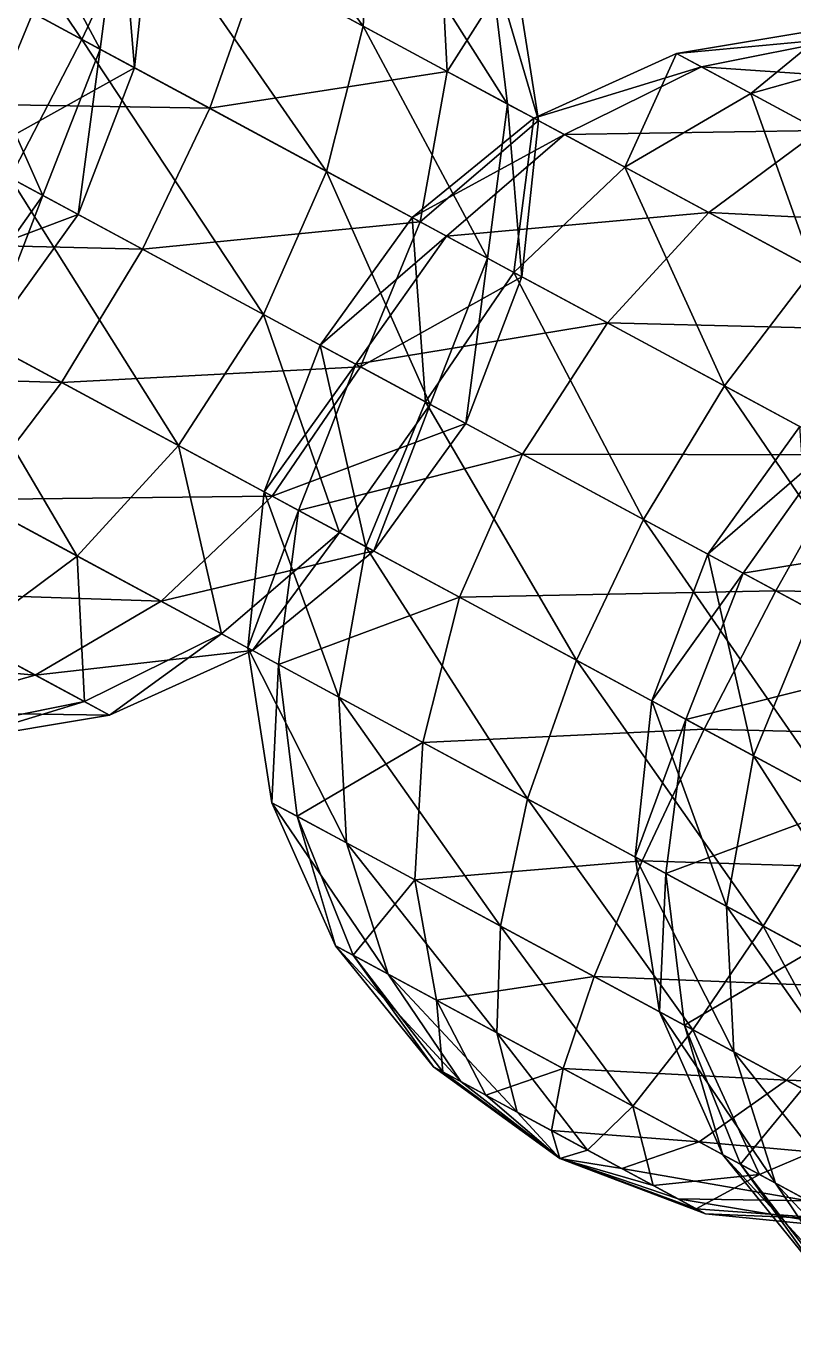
# Model space of a CAD drawing. Header units: metres. Extents: x -386 to 289, y -317 to 299.
# Drawn here: x -153.9 to -115.6, y 59.7 to 124.2 of the extents above; entities that cross this region are included whole.
import ezdxf

# ---------------------------------------------------------------- set-up
doc = ezdxf.new("R2010")
doc.units = ezdxf.units.M

msp = doc.modelspace()

# ---------------------------------------------------------------- linework, layer by layer
for points in [[(-159.71602, 136.42493, -544.3248), (-164.15796, 130.60019, -541.5545), (-151.06772, 123.53706, -539.616), (-151.06761, 123.53716, -539.6159)], [(-159.71602, 136.42493, -544.3248), (-151.06772, 123.53706, -539.616), (-147.97961, 130.09232, -542.5869), (-147.9795, 130.09242, -542.5868)], [(-145.58234, 135.85875, -547.31287), (-147.97961, 130.09232, -542.5869), (-137.05084, 124.19546, -547.74976), (-137.05074, 124.19556, -547.74963)], [(-145.58234, 135.85875, -547.31287), (-137.05084, 124.19546, -547.74976), (-136.65903, 131.04399, -551.5283), (-136.65892, 131.0441, -551.5282)], [(-156.35129, 134.60944, -379.4671), (-158.1787, 127.373955, -377.0918), (-150.15619, 123.04524, -389.00403), (-150.15608, 123.04534, -389.00394)], [(-156.35129, 134.60944, -379.4671), (-150.15619, 123.04524, -389.00403), (-149.1585, 130.72841, -390.1473), (-149.15839, 130.72852, -390.14722)], [(-136.65903, 131.04399, -551.5283), (-137.05084, 124.19546, -547.74976), (-129.85805, 120.31444, -558.42993), (-129.85794, 120.31454, -558.4298)], [(-136.65903, 131.04399, -551.5283), (-129.85805, 120.31444, -558.42993), (-130.78615, 127.87516, -560.24866), (-130.78604, 127.87526, -560.24854)], [(-153.51799, 124.85918, -417.7289), (-167.34538, 123.4973, -427.78967), (-164.00151, 130.51578, -426.84476), (-164.0014, 130.51588, -426.84467)], [(-164.15796, 130.60019, -541.5545), (-154.63617, 116.63976, -538.6027), (-151.06772, 123.53706, -539.616), (-151.06761, 123.53716, -539.6159)], [(-149.1585, 130.72841, -390.1473), (-150.15619, 123.04524, -389.00403), (-148.45024, 122.12477, -403.87827), (-148.45013, 122.12487, -403.87817)], [(-149.1585, 130.72841, -390.1473), (-148.45024, 122.12477, -403.87827), (-147.629, 129.90314, -403.4832), (-147.62889, 129.90324, -403.4831)], [(-147.629, 129.90314, -403.4832), (-148.45024, 122.12477, -403.87827), (-153.51799, 124.85918, -417.7289), (-153.51788, 124.859276, -417.72882)], [(-147.97961, 130.09232, -542.5869), (-151.06772, 123.53706, -539.616), (-138.87825, 116.959984, -545.37445), (-138.87814, 116.96008, -545.3743)], [(-147.97961, 130.09232, -542.5869), (-138.87825, 116.959984, -545.37445), (-137.05084, 124.19546, -547.74976), (-137.05074, 124.19556, -547.74963)], [(-133.24716, 129.20305, -581.27673), (-132.87216, 121.940765, -584.184), (-142.27144, 127.012344, -592.35706), (-142.27133, 127.01244, -592.35693)], [(-129.53731, 127.201324, -571.1373), (-132.87216, 121.940765, -584.184), (-133.24716, 129.20305, -581.27673), (-133.24706, 129.20316, -581.2766)], [(-130.78615, 127.87516, -560.24866), (-129.85805, 120.31444, -558.42993), (-128.32855, 119.48917, -571.7658), (-128.32845, 119.489265, -571.7657)], [(-130.78615, 127.87516, -560.24866), (-128.32855, 119.48917, -571.7658), (-129.53731, 127.201324, -571.1373), (-129.5372, 127.20142, -571.1372)], [(-144.70107, 120.10181, -595.1274), (-161.59697, 120.39561, -598.07916), (-157.79132, 127.16493, -597.06586), (-157.79121, 127.16503, -597.06573)], [(-158.1787, 127.373955, -377.0918), (-161.31715, 120.24464, -376.28162), (-153.01164, 115.76323, -388.61407), (-153.01154, 115.76333, -388.61398)], [(-158.1787, 127.373955, -377.0918), (-153.01164, 115.76323, -388.61407), (-150.15619, 123.04524, -389.00403), (-150.15608, 123.04534, -389.00394)], [(-142.27144, 127.012344, -592.35706), (-144.70107, 120.10181, -595.1274), (-157.79132, 127.16493, -597.06586), (-157.79121, 127.16503, -597.06573)], [(-129.53731, 127.201324, -571.1373), (-128.32855, 119.48917, -571.7658), (-132.87216, 121.940765, -584.184), (-132.87206, 121.940865, -584.1839)], [(-132.87216, 121.940765, -584.184), (-144.70107, 120.10181, -595.1274), (-142.27144, 127.012344, -592.35706), (-142.27133, 127.01244, -592.35693)], [(-153.51799, 124.85918, -417.7289), (-156.49205, 117.64115, -418.35226), (-167.34538, 123.4973, -427.78967), (-167.34528, 123.4974, -427.78958)], [(-148.45024, 122.12477, -403.87827), (-156.49205, 117.64115, -418.35226), (-153.51799, 124.85918, -417.7289), (-153.51788, 124.859276, -417.72882)], [(-137.05084, 124.19546, -547.74976), (-138.87825, 116.959984, -545.37445), (-130.85574, 112.63127, -557.2867), (-130.85564, 112.63137, -557.28656)], [(-137.05084, 124.19546, -547.74976), (-130.85574, 112.63127, -557.2867), (-129.85805, 120.31444, -558.42993), (-129.85794, 120.31454, -558.4298)], [(-112.88314, 123.63252, -310.6737), (-121.45039, 122.837875, -302.15518), (-113.7662, 124.10899, -302.97424), (-113.7661, 124.10909, -302.97415)], [(-113.7662, 124.10899, -302.97424), (-121.45039, 122.837875, -302.15518), (-117.74055, 120.83615, -292.0158), (-117.74045, 120.83625, -292.01572)], [(-113.7662, 124.10899, -302.97424), (-117.74055, 120.83615, -292.0158), (-111.142944, 122.69356, -295.8046), (-111.142845, 122.69366, -295.8045)], [(-151.06772, 123.53706, -539.616), (-154.63617, 116.63976, -538.6027), (-142.01671, 109.830666, -544.5643), (-142.0166, 109.830765, -544.56415)], [(-151.06772, 123.53706, -539.616), (-142.01671, 109.830666, -544.5643), (-138.87825, 116.959984, -545.37445), (-138.87814, 116.96008, -545.3743)], [(-112.88314, 123.63252, -310.6737), (-120.20157, 122.16404, -313.04388), (-121.45039, 122.837875, -302.15518), (-121.450294, 122.837975, -302.1551)], [(-108.730385, 121.391815, -316.83994), (-120.20157, 122.16404, -313.04388), (-112.88314, 123.63252, -310.6737), (-112.88304, 123.63262, -310.6736)], [(-150.15619, 123.04524, -389.00403), (-153.01164, 115.76323, -388.61407), (-151.24553, 114.81028, -404.013), (-151.24542, 114.81038, -404.0129)], [(-150.15619, 123.04524, -389.00403), (-151.24553, 114.81028, -404.013), (-148.45024, 122.12477, -403.87827), (-148.45013, 122.12487, -403.87817)], [(-120.20157, 122.16404, -313.04388), (-128.5599, 119.61401, -301.5267), (-121.45039, 122.837875, -302.15518), (-121.450294, 122.837975, -302.1551)], [(-121.45039, 122.837875, -302.15518), (-128.5599, 119.61401, -301.5267), (-124.0163, 117.162415, -289.10855), (-124.0162, 117.16251, -289.10846)], [(-121.45039, 122.837875, -302.15518), (-124.0163, 117.162415, -289.10855), (-117.74055, 120.83615, -292.0158), (-117.74045, 120.83625, -292.01572)], [(-111.142944, 122.69356, -295.8046), (-117.74055, 120.83615, -292.0158), (-110.06608, 116.69522, -285.34253), (-110.06598, 116.69532, -285.34244)], [(-148.45024, 122.12477, -403.87827), (-151.24553, 114.81028, -404.013), (-156.49205, 117.64115, -418.35226), (-156.49194, 117.64125, -418.35217)], [(-120.20157, 122.16404, -313.04388), (-127.03041, 118.78874, -314.86258), (-128.5599, 119.61401, -301.5267), (-128.5598, 119.61411, -301.5266)], [(-114.32868, 118.9952, -321.76425), (-127.03041, 118.78874, -314.86258), (-120.20157, 122.16404, -313.04388), (-120.20147, 122.16414, -313.0438)], [(-108.730385, 121.391815, -316.83994), (-114.32868, 118.9952, -321.76425), (-120.20157, 122.16404, -313.04388), (-120.20147, 122.16414, -313.0438)], [(-132.87216, 121.940765, -584.184), (-134.21754, 114.445206, -586.0116), (-144.70107, 120.10181, -595.1274), (-144.70096, 120.101906, -595.12726)], [(-128.32855, 119.48917, -571.7658), (-134.21754, 114.445206, -586.0116), (-132.87216, 121.940765, -584.184), (-132.87206, 121.940865, -584.1839)], [(-117.74055, 120.83615, -292.0158), (-124.0163, 117.162415, -289.10855), (-114.61703, 112.090836, -280.93552), (-114.61693, 112.090935, -280.93542)], [(-117.74055, 120.83615, -292.0158), (-114.61703, 112.090836, -280.93552), (-110.06608, 116.69522, -285.34253), (-110.06598, 116.69532, -285.34244)], [(-148.04494, 113.08333, -596.0723), (-165.16544, 113.4983, -597.06586), (-161.59697, 120.39561, -598.07916), (-161.59686, 120.395706, -598.07904)], [(-144.70107, 120.10181, -595.1274), (-148.04494, 113.08333, -596.0723), (-161.59697, 120.39561, -598.07916), (-161.59686, 120.395706, -598.07904)], [(-161.31715, 120.24464, -376.28162), (-157.5303, 109.37862, -389.00403), (-153.01164, 115.76323, -388.61407), (-153.01154, 115.76333, -388.61398)], [(-134.21754, 114.445206, -586.0116), (-148.04494, 113.08333, -596.0723), (-144.70107, 120.10181, -595.1274), (-144.70096, 120.101906, -595.12726)], [(-129.85805, 120.31444, -558.42993), (-130.85574, 112.63127, -557.2867), (-129.1498, 111.7108, -572.1609), (-129.14969, 111.7109, -572.16077)], [(-129.85805, 120.31444, -558.42993), (-129.1498, 111.7108, -572.1609), (-128.32855, 119.48917, -571.7658), (-128.32845, 119.489265, -571.7657)], [(-127.03041, 118.78874, -314.86258), (-134.61024, 114.657104, -301.13162), (-128.5599, 119.61401, -301.5267), (-128.5598, 119.61411, -301.5266)], [(-128.5599, 119.61401, -301.5267), (-134.61024, 114.657104, -301.13162), (-129.54251, 111.9227, -287.28098), (-129.5424, 111.9228, -287.28088)], [(-128.32855, 119.48917, -571.7658), (-129.1498, 111.7108, -572.1609), (-134.21754, 114.445206, -586.0116), (-134.21744, 114.445305, -586.0115)], [(-128.5599, 119.61401, -301.5267), (-129.54251, 111.9227, -287.28098), (-124.0163, 117.162415, -289.10855), (-124.0162, 117.16251, -289.10846)], [(-127.03041, 118.78874, -314.86258), (-132.90431, 113.73663, -316.00586), (-134.61024, 114.657104, -301.13162), (-134.61014, 114.6572, -301.13153)], [(-119.83762, 114.90772, -325.54282), (-132.90431, 113.73663, -316.00586), (-127.03041, 118.78874, -314.86258), (-127.03031, 118.78884, -314.8625)], [(-114.32868, 118.9952, -321.76425), (-119.83762, 114.90772, -325.54282), (-127.03041, 118.78874, -314.86258), (-127.03031, 118.78884, -314.8625)], [(-105.40537, 114.18044, -325.97968), (-119.83762, 114.90772, -325.54282), (-114.32868, 118.9952, -321.76425), (-114.32858, 118.9953, -321.76416)], [(-151.24553, 114.81028, -404.013), (-160.8921, 111.19255, -417.7289), (-156.49205, 117.64115, -418.35226), (-156.49194, 117.64125, -418.35217)], [(-138.87825, 116.959984, -545.37445), (-142.01671, 109.830666, -544.5643), (-133.7112, 105.34926, -556.8967), (-133.71109, 105.34936, -556.8966)], [(-138.87825, 116.959984, -545.37445), (-133.7112, 105.34926, -556.8967), (-130.85574, 112.63127, -557.2867), (-130.85564, 112.63137, -557.28656)], [(-124.0163, 117.162415, -289.10855), (-129.54251, 111.9227, -287.28098), (-119.058975, 106.2661, -278.16513), (-119.058876, 106.2662, -278.16504)], [(-124.0163, 117.162415, -289.10855), (-119.058975, 106.2661, -278.16513), (-114.61703, 112.090836, -280.93552), (-114.61693, 112.090935, -280.93542)], [(-154.63617, 116.63976, -538.6027), (-158.44183, 109.87044, -539.616), (-146.25237, 103.29336, -545.37445), (-146.25226, 103.29346, -545.3743)], [(-154.63617, 116.63976, -538.6027), (-146.25237, 103.29336, -545.37445), (-142.01671, 109.830666, -544.5643), (-142.0166, 109.830765, -544.56415)], [(-153.01164, 115.76323, -388.61407), (-157.5303, 109.37862, -389.00403), (-155.82436, 108.458145, -403.87827), (-155.82425, 108.458244, -403.87817)], [(-153.01164, 115.76323, -388.61407), (-155.82436, 108.458145, -403.87827), (-151.24553, 114.81028, -404.013), (-151.24542, 114.81038, -404.0129)], [(-119.83762, 114.90772, -325.54282), (-124.8818, 109.40792, -327.9181), (-132.90431, 113.73663, -316.00586), (-132.9042, 113.73673, -316.00577)], [(-108.90885, 109.01087, -330.70563), (-124.8818, 109.40792, -327.9181), (-119.83762, 114.90772, -325.54282), (-119.837524, 114.90782, -325.54272)], [(-105.40537, 114.18044, -325.97968), (-108.90885, 109.01087, -330.70563), (-119.83762, 114.90772, -325.54282), (-119.837524, 114.90782, -325.54272)], [(-119.83762, 114.90772, -325.54282), (-119.83762, 114.90772, -325.54282), (-108.90885, 109.01087, -330.70563), (-108.90875, 109.01097, -330.70554)], [(-151.24553, 114.81028, -404.013), (-155.82436, 108.458145, -403.87827), (-160.8921, 111.19255, -417.7289), (-160.892, 111.19265, -417.72882)], [(-134.21754, 114.445206, -586.0116), (-137.1916, 107.22718, -586.63495), (-148.04494, 113.08333, -596.0723), (-148.04483, 113.08343, -596.0722)], [(-132.90431, 113.73663, -316.00586), (-139.18907, 108.30497, -300.9969), (-134.61024, 114.657104, -301.13162), (-134.61014, 114.6572, -301.13153)], [(-134.61024, 114.657104, -301.13162), (-139.18907, 108.30497, -300.9969), (-133.94257, 105.474106, -286.65762), (-133.94246, 105.474205, -286.65753)], [(-129.1498, 111.7108, -572.1609), (-137.1916, 107.22718, -586.63495), (-134.21754, 114.445206, -586.0116), (-134.21744, 114.445305, -586.0115)], [(-134.61024, 114.657104, -301.13162), (-133.94257, 105.474106, -286.65762), (-129.54251, 111.9227, -287.28098), (-129.5424, 111.9228, -287.28088)], [(-132.90431, 113.73663, -316.00586), (-137.42296, 107.35203, -316.3958), (-139.18907, 108.30497, -300.9969), (-139.18896, 108.30507, -300.9968)], [(-124.8818, 109.40792, -327.9181), (-137.42296, 107.35203, -316.3958), (-132.90431, 113.73663, -316.00586), (-132.9042, 113.73673, -316.00577)], [(-152.07518, 106.43518, -595.1274), (-168.25354, 106.94306, -594.095), (-165.16544, 113.4983, -597.06586), (-165.16533, 113.4984, -597.06573)], [(-148.04494, 113.08333, -596.0723), (-152.07518, 106.43518, -595.1274), (-165.16544, 113.4983, -597.06586), (-165.16533, 113.4984, -597.06573)], [(-137.1916, 107.22718, -586.63495), (-152.07518, 106.43518, -595.1274), (-148.04494, 113.08333, -596.0723), (-148.04483, 113.08343, -596.0722)], [(-130.85574, 112.63127, -557.2867), (-133.7112, 105.34926, -556.8967), (-131.94508, 104.39631, -572.29565), (-131.94498, 104.39641, -572.29553)], [(-130.85574, 112.63127, -557.2867), (-131.94508, 104.39631, -572.29565), (-129.1498, 111.7108, -572.1609), (-129.14969, 111.7109, -572.16077)], [(-129.1498, 111.7108, -572.1609), (-131.94508, 104.39631, -572.29565), (-137.1916, 107.22718, -586.63495), (-137.1915, 107.22728, -586.6348)], [(-129.54251, 111.9227, -287.28098), (-133.94257, 105.474106, -286.65762), (-123.08922, 99.61795, -277.2202), (-123.08912, 99.61805, -277.22012)], [(-129.54251, 111.9227, -287.28098), (-123.08922, 99.61795, -277.2202), (-119.058975, 106.2661, -278.16513), (-119.058876, 106.2662, -278.16504)], [(-114.61703, 112.090836, -280.93552), (-119.058975, 106.2661, -278.16513), (-105.96872, 99.20297, -276.2267), (-105.96862, 99.20307, -276.22662)], [(-158.44183, 109.87044, -539.616), (-162.22531, 103.690414, -542.5869), (-151.29654, 97.793564, -547.74976), (-151.29643, 97.79366, -547.74963)], [(-158.44183, 109.87044, -539.616), (-151.29654, 97.793564, -547.74976), (-146.25237, 103.29336, -545.37445), (-146.25226, 103.29346, -545.3743)], [(-142.01671, 109.830666, -544.5643), (-146.25237, 103.29336, -545.37445), (-138.22986, 98.964645, -557.2867), (-138.22975, 98.964745, -557.28656)], [(-142.01671, 109.830666, -544.5643), (-138.22986, 98.964645, -557.2867), (-133.7112, 105.34926, -556.8967), (-133.71109, 105.34936, -556.8966)], [(-124.8818, 109.40792, -327.9181), (-129.11745, 102.87061, -328.72827), (-137.42296, 107.35203, -316.3958), (-137.42285, 107.35213, -316.39572)], [(-112.69233, 102.83084, -333.67648), (-129.11745, 102.87061, -328.72827), (-124.8818, 109.40792, -327.9181), (-124.8817, 109.40802, -327.918)], [(-108.90885, 109.01087, -330.70563), (-112.69233, 102.83084, -333.67648), (-124.8818, 109.40792, -327.9181), (-124.8817, 109.40802, -327.918)], [(-124.8818, 109.40792, -327.9181), (-124.8818, 109.40792, -327.9181), (-112.69233, 102.83084, -333.67648), (-112.69223, 102.83094, -333.6764)], [(-137.42296, 107.35203, -316.3958), (-141.98436, 100.99048, -301.13162), (-139.18907, 108.30497, -300.9969), (-139.18896, 108.30507, -300.9968)], [(-139.18907, 108.30497, -300.9969), (-141.98436, 100.99048, -301.13162), (-136.91663, 98.25607, -287.28098), (-136.91652, 98.25617, -287.28088)], [(-139.18907, 108.30497, -300.9969), (-136.91663, 98.25607, -287.28098), (-133.94257, 105.474106, -286.65762), (-133.94246, 105.474205, -286.65753)], [(-137.1916, 107.22718, -586.63495), (-141.59166, 100.77858, -586.0116), (-152.07518, 106.43518, -595.1274), (-152.07507, 106.43528, -595.12726)], [(-137.42296, 107.35203, -316.3958), (-140.27843, 100.07001, -316.00586), (-141.98436, 100.99048, -301.13162), (-141.98425, 100.99058, -301.13153)], [(-131.94508, 104.39631, -572.29565), (-141.59166, 100.77858, -586.0116), (-137.1916, 107.22718, -586.63495), (-137.1915, 107.22728, -586.6348)], [(-129.11745, 102.87061, -328.72827), (-140.27843, 100.07001, -316.00586), (-137.42296, 107.35203, -316.3958), (-137.42285, 107.35213, -316.39572)], [(-152.07518, 106.43518, -595.1274), (-156.51714, 100.61044, -592.35706), (-168.25354, 106.94306, -594.095), (-168.25343, 106.94316, -594.09485)], [(-141.59166, 100.77858, -586.0116), (-156.51714, 100.61044, -592.35706), (-152.07518, 106.43518, -595.1274), (-152.07507, 106.43528, -595.12726)], [(-119.058975, 106.2661, -278.16513), (-123.08922, 99.61795, -277.2202), (-109.537186, 92.30567, -275.2134), (-109.53709, 92.30577, -275.21332)], [(-119.058975, 106.2661, -278.16513), (-109.537186, 92.30567, -275.2134), (-105.96872, 99.20297, -276.2267), (-105.96862, 99.20307, -276.22662)], [(-133.7112, 105.34926, -556.8967), (-138.22986, 98.964645, -557.2867), (-136.52391, 98.044174, -572.1609), (-136.5238, 98.04427, -572.16077)], [(-133.94257, 105.474106, -286.65762), (-136.91663, 98.25607, -287.28098), (-126.43309, 92.599464, -278.16513), (-126.43299, 92.59956, -278.16504)], [(-133.7112, 105.34926, -556.8967), (-136.52391, 98.044174, -572.1609), (-131.94508, 104.39631, -572.29565), (-131.94498, 104.39641, -572.29553)], [(-133.94257, 105.474106, -286.65762), (-126.43309, 92.599464, -278.16513), (-123.08922, 99.61795, -277.2202), (-123.08912, 99.61805, -277.22012)], [(-131.94508, 104.39631, -572.29565), (-136.52391, 98.044174, -572.1609), (-141.59166, 100.77858, -586.0116), (-141.59155, 100.77868, -586.0115)], [(-113.60385, 103.32266, -484.28848), (-119.88861, 97.891, -469.2795), (-115.309784, 104.24313, -469.41425), (-115.309685, 104.24323, -469.41415)], [(-115.309784, 104.24313, -469.41425), (-119.88861, 97.891, -469.2795), (-114.6421, 95.060135, -454.94025), (-114.642, 95.060234, -454.94016)], [(-162.22531, 103.690414, -542.5869), (-156.80548, 93.70608, -551.5283), (-151.29654, 97.793564, -547.74976), (-151.29643, 97.79366, -547.74963)], [(-146.25237, 103.29336, -545.37445), (-151.29654, 97.793564, -547.74976), (-144.10374, 93.912544, -558.42993), (-144.10364, 93.91264, -558.4298)], [(-146.25237, 103.29336, -545.37445), (-144.10374, 93.912544, -558.42993), (-138.22986, 98.964645, -557.2867), (-138.22975, 98.964745, -557.28656)], [(-113.60385, 103.32266, -484.28848), (-118.1225, 96.93806, -484.67844), (-119.88861, 97.891, -469.2795), (-119.88851, 97.8911, -469.27942)], [(-105.58134, 98.99395, -496.2007), (-118.1225, 96.93806, -484.67844), (-113.60385, 103.32266, -484.28848), (-113.60375, 103.32276, -484.2884)], [(-129.11745, 102.87061, -328.72827), (-132.25592, 95.741295, -327.9181), (-140.27843, 100.07001, -316.00586), (-140.27832, 100.07011, -316.00577)], [(-116.49798, 96.061516, -334.6898), (-132.25592, 95.741295, -327.9181), (-129.11745, 102.87061, -328.72827), (-129.11734, 102.87071, -328.72818)], [(-112.69233, 102.83084, -333.67648), (-116.49798, 96.061516, -334.6898), (-129.11745, 102.87061, -328.72827), (-129.11734, 102.87071, -328.72818)], [(-129.11745, 102.87061, -328.72827), (-129.11745, 102.87061, -328.72827), (-116.49798, 96.061516, -334.6898), (-116.49788, 96.061615, -334.6897)], [(-99.60208, 95.767715, -331.73807), (-116.49798, 96.061516, -334.6898), (-112.69233, 102.83084, -333.67648), (-112.69223, 102.83094, -333.6764)], [(-141.59166, 100.77858, -586.0116), (-147.11786, 95.53887, -584.184), (-156.51714, 100.61044, -592.35706), (-156.51703, 100.61054, -592.35693)], [(-136.52391, 98.044174, -572.1609), (-147.11786, 95.53887, -584.184), (-141.59166, 100.77858, -586.0116), (-141.59155, 100.77868, -586.0115)], [(-140.27843, 100.07001, -316.00586), (-142.8056, 93.21211, -301.5267), (-141.98436, 100.99048, -301.13162), (-141.98425, 100.99058, -301.13153)], [(-141.98436, 100.99048, -301.13162), (-142.8056, 93.21211, -301.5267), (-138.262, 90.76051, -289.10855), (-138.26189, 90.76061, -289.10846)], [(-141.98436, 100.99048, -301.13162), (-138.262, 90.76051, -289.10855), (-136.91663, 98.25607, -287.28098), (-136.91652, 98.25617, -287.28088)], [(-147.11786, 95.53887, -584.184), (-161.06808, 96.00605, -587.95), (-156.51714, 100.61044, -592.35706), (-156.51703, 100.61054, -592.35693)], [(-140.27843, 100.07001, -316.00586), (-141.27611, 92.38684, -314.86258), (-142.8056, 93.21211, -301.5267), (-142.8055, 93.21221, -301.5266)], [(-132.25592, 95.741295, -327.9181), (-141.27611, 92.38684, -314.86258), (-140.27843, 100.07001, -316.00586), (-140.27832, 100.07011, -316.00577)], [(-123.08922, 99.61795, -277.2202), (-126.43309, 92.599464, -278.16513), (-113.342834, 85.53635, -276.2267), (-113.342735, 85.536446, -276.22662)], [(-123.08922, 99.61795, -277.2202), (-113.342834, 85.53635, -276.2267), (-109.537186, 92.30567, -275.2134), (-109.53709, 92.30577, -275.21332)], [(-138.22986, 98.964645, -557.2867), (-144.10374, 93.912544, -558.42993), (-142.57425, 93.087265, -571.7658), (-142.57414, 93.087364, -571.7657)], [(-138.22986, 98.964645, -557.2867), (-142.57425, 93.087265, -571.7658), (-136.52391, 98.044174, -572.1609), (-136.5238, 98.04427, -572.16077)], [(-105.58134, 98.99395, -496.2007), (-109.816986, 92.45664, -497.0109), (-118.1225, 96.93806, -484.67844), (-118.1224, 96.938156, -484.67834)], [(-136.91663, 98.25607, -287.28098), (-138.262, 90.76051, -289.10855), (-128.86272, 85.68894, -280.93552), (-128.86261, 85.68904, -280.93542)], [(-136.91663, 98.25607, -287.28098), (-128.86272, 85.68894, -280.93552), (-126.43309, 92.599464, -278.16513), (-126.43299, 92.59956, -278.16504)], [(-151.29654, 97.793564, -547.74976), (-156.80548, 93.70608, -551.5283), (-150.9326, 90.53724, -560.24866), (-150.9325, 90.53734, -560.24854)], [(-151.29654, 97.793564, -547.74976), (-150.9326, 90.53724, -560.24866), (-144.10374, 93.912544, -558.42993), (-144.10364, 93.91264, -558.4298)], [(-136.52391, 98.044174, -572.1609), (-142.57425, 93.087265, -571.7658), (-147.11786, 95.53887, -584.184), (-147.11775, 95.53897, -584.1839)], [(-118.1225, 96.93806, -484.67844), (-122.6839, 90.57651, -469.41425), (-119.88861, 97.891, -469.2795), (-119.88851, 97.8911, -469.27942)], [(-119.88861, 97.891, -469.2795), (-122.6839, 90.57651, -469.41425), (-117.61616, 87.8421, -455.5636), (-117.61606, 87.8422, -455.5635)], [(-119.88861, 97.891, -469.2795), (-117.61616, 87.8421, -455.5636), (-114.6421, 95.060135, -454.94025), (-114.642, 95.060234, -454.94016)], [(-118.1225, 96.93806, -484.67844), (-120.97797, 89.65604, -484.28848), (-122.6839, 90.57651, -469.41425), (-122.6838, 90.57661, -469.41415)], [(-109.816986, 92.45664, -497.0109), (-120.97797, 89.65604, -484.28848), (-118.1225, 96.93806, -484.67844), (-118.1224, 96.938156, -484.67834)], [(-153.39362, 91.86513, -581.27673), (-165.4179, 92.93579, -582.20667), (-161.06808, 96.00605, -587.95), (-161.06798, 96.00615, -587.9499)], [(-147.11786, 95.53887, -584.184), (-153.39362, 91.86513, -581.27673), (-161.06808, 96.00605, -587.95), (-161.06798, 96.00615, -587.9499)], [(-142.57425, 93.087265, -571.7658), (-153.39362, 91.86513, -581.27673), (-147.11786, 95.53887, -584.184), (-147.11775, 95.53897, -584.1839)], [(-132.25592, 95.741295, -327.9181), (-134.08333, 88.50582, -325.54282), (-141.27611, 92.38684, -314.86258), (-141.276, 92.38694, -314.8625)], [(-120.066444, 89.16421, -333.67648), (-134.08333, 88.50582, -325.54282), (-132.25592, 95.741295, -327.9181), (-132.25581, 95.741394, -327.918)], [(-116.49798, 96.061516, -334.6898), (-120.066444, 89.16421, -333.67648), (-132.25592, 95.741295, -327.9181), (-132.25581, 95.741394, -327.918)], [(-132.25592, 95.741295, -327.9181), (-132.25592, 95.741295, -327.9181), (-120.066444, 89.16421, -333.67648), (-120.066345, 89.16431, -333.6764)], [(-102.94595, 88.74924, -332.68298), (-120.066444, 89.16421, -333.67648), (-116.49798, 96.061516, -334.6898), (-116.49788, 96.061615, -334.6897)], [(-99.60208, 95.767715, -331.73807), (-102.94595, 88.74924, -332.68298), (-116.49798, 96.061516, -334.6898), (-116.49788, 96.061615, -334.6897)], [(-114.6421, 95.060135, -454.94025), (-117.61616, 87.8421, -455.5636), (-107.13263, 82.18549, -446.44775), (-107.13253, 82.18559, -446.44766)], [(-156.80548, 93.70608, -551.5283), (-158.25102, 89.068756, -562.61884), (-150.9326, 90.53724, -560.24866), (-150.9325, 90.53734, -560.24854)], [(-144.10374, 93.912544, -558.42993), (-150.9326, 90.53724, -560.24866), (-149.68376, 89.8634, -571.1373), (-149.68365, 89.8635, -571.1372)], [(-144.10374, 93.912544, -558.42993), (-149.68376, 89.8634, -571.1373), (-142.57425, 93.087265, -571.7658), (-142.57414, 93.087364, -571.7657)], [(-153.39362, 91.86513, -581.27673), (-159.99123, 90.00772, -577.4879), (-165.4179, 92.93579, -582.20667), (-165.41779, 92.93589, -582.20654)], [(-142.57425, 93.087265, -571.7658), (-149.68376, 89.8634, -571.1373), (-153.39362, 91.86513, -581.27673), (-153.39351, 91.86523, -581.2766)], [(-141.27611, 92.38684, -314.86258), (-141.59685, 85.499954, -302.15518), (-142.8056, 93.21211, -301.5267), (-142.8055, 93.21221, -301.5266)], [(-142.8056, 93.21211, -301.5267), (-141.59685, 85.499954, -302.15518), (-137.88701, 83.49823, -292.0158), (-137.8869, 83.49833, -292.01572)], [(-142.8056, 93.21211, -301.5267), (-137.88701, 83.49823, -292.0158), (-138.262, 90.76051, -289.10855), (-138.26189, 90.76061, -289.10846)], [(-141.27611, 92.38684, -314.86258), (-140.34802, 84.82612, -313.04388), (-141.59685, 85.499954, -302.15518), (-141.59674, 85.50005, -302.1551)], [(-134.08333, 88.50582, -325.54282), (-140.34802, 84.82612, -313.04388), (-141.27611, 92.38684, -314.86258), (-141.276, 92.38694, -314.8625)], [(-126.43309, 92.599464, -278.16513), (-128.86272, 85.68894, -280.93552), (-117.12632, 79.35632, -279.19757), (-117.12622, 79.35642, -279.19748)], [(-126.43309, 92.599464, -278.16513), (-117.12632, 79.35632, -279.19757), (-113.342834, 85.53635, -276.2267), (-113.342735, 85.536446, -276.22662)], [(-109.816986, 92.45664, -497.0109), (-112.95545, 85.327324, -496.2007), (-120.97797, 89.65604, -484.28848), (-120.97787, 89.656136, -484.2884)], [(-149.68376, 89.8634, -571.1373), (-159.99123, 90.00772, -577.4879), (-153.39362, 91.86513, -581.27673), (-153.39351, 91.86523, -581.2766)], [(-150.9326, 90.53724, -560.24866), (-158.25102, 89.068756, -562.61884), (-157.36797, 88.592285, -570.3183), (-157.36786, 88.592384, -570.3182)], [(-150.9326, 90.53724, -560.24866), (-157.36797, 88.592285, -570.3183), (-149.68376, 89.8634, -571.1373), (-149.68365, 89.8635, -571.1372)], [(-138.262, 90.76051, -289.10855), (-137.88701, 83.49823, -292.0158), (-130.21252, 79.35731, -285.34253), (-130.21242, 79.35741, -285.34244)], [(-138.262, 90.76051, -289.10855), (-130.21252, 79.35731, -285.34253), (-128.86272, 85.68894, -280.93552), (-128.86261, 85.68904, -280.93542)], [(-120.97797, 89.65604, -484.28848), (-123.50515, 82.79814, -469.80933), (-122.6839, 90.57651, -469.41425), (-122.6838, 90.57661, -469.41415)], [(-122.6839, 90.57651, -469.41425), (-123.50515, 82.79814, -469.80933), (-118.96153, 80.34654, -457.39117), (-118.96143, 80.34664, -457.39108)], [(-122.6839, 90.57651, -469.41425), (-118.96153, 80.34654, -457.39117), (-117.61616, 87.8421, -455.5636), (-117.61606, 87.8422, -455.5635)], [(-149.68376, 89.8634, -571.1373), (-157.36797, 88.592285, -570.3183), (-159.99123, 90.00772, -577.4879), (-159.99112, 90.00782, -577.4878)], [(-120.066444, 89.16421, -333.67648), (-123.15454, 82.60897, -330.70563), (-134.08333, 88.50582, -325.54282), (-134.08322, 88.50592, -325.54272)], [(-120.97797, 89.65604, -484.28848), (-121.97565, 81.97287, -483.1452), (-123.50515, 82.79814, -469.80933), (-123.50505, 82.79824, -469.80923)], [(-106.9762, 82.10109, -331.73807), (-123.15454, 82.60897, -330.70563), (-120.066444, 89.16421, -333.67648), (-120.066345, 89.16431, -333.6764)], [(-112.95545, 85.327324, -496.2007), (-121.97565, 81.97287, -483.1452), (-120.97797, 89.65604, -484.28848), (-120.97787, 89.656136, -484.2884)], [(-102.94595, 88.74924, -332.68298), (-106.9762, 82.10109, -331.73807), (-120.066444, 89.16421, -333.67648), (-120.066345, 89.16431, -333.6764)], [(-134.08333, 88.50582, -325.54282), (-134.47513, 81.65728, -321.76425), (-140.34802, 84.82612, -313.04388), (-140.34792, 84.82622, -313.0438)], [(-123.15454, 82.60897, -330.70563), (-134.47513, 81.65728, -321.76425), (-134.08333, 88.50582, -325.54282), (-134.08322, 88.50592, -325.54272)], [(-134.08333, 88.50582, -325.54282), (-134.08333, 88.50582, -325.54282), (-123.15454, 82.60897, -330.70563), (-123.15444, 82.60907, -330.70554)], [(-117.61616, 87.8421, -455.5636), (-118.96153, 80.34654, -457.39117), (-109.562256, 75.27497, -449.21814), (-109.56216, 75.27507, -449.21805)], [(-117.61616, 87.8421, -455.5636), (-109.562256, 75.27497, -449.21814), (-107.13263, 82.18549, -446.44775), (-107.13253, 82.18559, -446.44766)], [(-140.34802, 84.82612, -313.04388), (-138.44046, 78.37957, -302.97424), (-141.59685, 85.499954, -302.15518), (-141.59674, 85.50005, -302.1551)], [(-141.59685, 85.499954, -302.15518), (-138.44046, 78.37957, -302.97424), (-135.8172, 76.964134, -295.8046), (-135.8171, 76.96423, -295.8045)], [(-141.59685, 85.499954, -302.15518), (-135.8172, 76.964134, -295.8046), (-137.88701, 83.49823, -292.0158), (-137.8869, 83.49833, -292.01572)], [(-128.86272, 85.68894, -280.93552), (-130.21252, 79.35731, -285.34253), (-120.6298, 74.186745, -283.92352), (-120.6297, 74.186844, -283.92343)], [(-128.86272, 85.68894, -280.93552), (-120.6298, 74.186745, -283.92352), (-117.12632, 79.35632, -279.19757), (-117.12622, 79.35642, -279.19748)], [(-112.95545, 85.327324, -496.2007), (-114.78286, 78.09185, -493.82544), (-121.97565, 81.97287, -483.1452), (-121.97555, 81.97297, -483.1451)], [(-113.342834, 85.53635, -276.2267), (-117.12632, 79.35632, -279.19757), (-106.19754, 73.45947, -284.3604), (-106.19744, 73.45957, -284.36032)], [(-134.47513, 81.65728, -321.76425), (-137.5574, 77.90309, -310.6737), (-140.34802, 84.82612, -313.04388), (-140.34792, 84.82622, -313.0438)], [(-140.34802, 84.82612, -313.04388), (-137.5574, 77.90309, -310.6737), (-138.44046, 78.37957, -302.97424), (-138.44035, 78.37967, -302.97415)], [(-137.88701, 83.49823, -292.0158), (-135.8172, 76.964134, -295.8046), (-130.39053, 74.03606, -291.0859), (-130.39043, 74.036156, -291.08582)], [(-137.88701, 83.49823, -292.0158), (-130.39053, 74.03606, -291.0859), (-130.21252, 79.35731, -285.34253), (-130.21242, 79.35741, -285.34244)], [(-123.15454, 82.60897, -330.70563), (-125.55183, 76.84252, -325.97968), (-134.47513, 81.65728, -321.76425), (-134.47502, 81.65738, -321.76416)], [(-111.418144, 76.27635, -328.96768), (-125.55183, 76.84252, -325.97968), (-123.15454, 82.60897, -330.70563), (-123.15444, 82.60907, -330.70554)], [(-121.97565, 81.97287, -483.1452), (-122.296394, 75.08598, -470.4378), (-123.50515, 82.79814, -469.80933), (-123.50505, 82.79824, -469.80923)], [(-123.50515, 82.79814, -469.80933), (-122.296394, 75.08598, -470.4378), (-118.58655, 73.08426, -460.29843), (-118.58645, 73.08436, -460.29834)], [(-123.50515, 82.79814, -469.80933), (-118.58655, 73.08426, -460.29843), (-118.96153, 80.34654, -457.39117), (-118.96143, 80.34664, -457.39108)], [(-106.9762, 82.10109, -331.73807), (-111.418144, 76.27635, -328.96768), (-123.15454, 82.60897, -330.70563), (-123.15444, 82.60907, -330.70554)], [(-121.97565, 81.97287, -483.1452), (-121.04756, 74.41215, -481.3265), (-122.296394, 75.08598, -470.4378), (-122.296295, 75.08608, -470.4377)], [(-114.78286, 78.09185, -493.82544), (-121.04756, 74.41215, -481.3265), (-121.97565, 81.97287, -483.1452), (-121.97555, 81.97297, -483.1451)], [(-134.47513, 81.65728, -321.76425), (-133.40465, 75.662384, -316.83994), (-137.5574, 77.90309, -310.6737), (-137.5573, 77.90319, -310.6736)], [(-125.55183, 76.84252, -325.97968), (-133.40465, 75.662384, -316.83994), (-134.47513, 81.65728, -321.76425), (-134.47502, 81.65738, -321.76416)], [(-134.47513, 81.65728, -321.76425), (-134.47513, 81.65728, -321.76425), (-125.55183, 76.84252, -325.97968), (-125.55173, 76.84262, -325.97958)], [(-118.96153, 80.34654, -457.39117), (-118.58655, 73.08426, -460.29843), (-110.91207, 68.94334, -453.62518), (-110.91197, 68.943436, -453.6251)], [(-118.96153, 80.34654, -457.39117), (-110.91207, 68.94334, -453.62518), (-109.562256, 75.27497, -449.21814), (-109.56216, 75.27507, -449.21805)], [(-130.21252, 79.35731, -285.34253), (-130.39053, 74.03606, -291.0859), (-123.61452, 70.37992, -290.0825), (-123.61442, 70.38002, -290.0824)], [(-130.21252, 79.35731, -285.34253), (-123.61452, 70.37992, -290.0825), (-120.6298, 74.186745, -283.92352), (-120.6297, 74.186844, -283.92343)], [(-117.12632, 79.35632, -279.19757), (-120.6298, 74.186745, -283.92352), (-111.70649, 69.37199, -288.13895), (-111.70639, 69.372086, -288.13885)], [(-117.12632, 79.35632, -279.19757), (-111.70649, 69.37199, -288.13895), (-106.19754, 73.45947, -284.3604), (-106.19744, 73.45957, -284.36032)], [(-137.5574, 77.90309, -310.6737), (-133.55154, 72.3362, -303.92804), (-138.44046, 78.37957, -302.97424), (-138.44035, 78.37967, -302.97415)], [(-138.44046, 78.37957, -302.97424), (-133.55154, 72.3362, -303.92804), (-132.19365, 71.603516, -300.21677), (-132.19354, 71.603615, -300.21667)], [(-138.44046, 78.37957, -302.97424), (-132.19365, 71.603516, -300.21677), (-135.8172, 76.964134, -295.8046), (-135.8171, 76.96423, -295.8045)], [(-114.78286, 78.09185, -493.82544), (-115.174675, 71.24331, -490.04688), (-121.04756, 74.41215, -481.3265), (-121.04746, 74.41225, -481.32642)], [(-133.40465, 75.662384, -316.83994), (-133.09445, 72.08956, -307.91357), (-137.5574, 77.90309, -310.6737), (-137.5573, 77.90319, -310.6736)], [(-137.5574, 77.90309, -310.6737), (-133.09445, 72.08956, -307.91357), (-133.55154, 72.3362, -303.92804), (-133.55144, 72.336296, -303.92795)], [(-135.8172, 76.964134, -295.8046), (-132.19365, 71.603516, -300.21677), (-129.3846, 70.08784, -297.7742), (-129.38449, 70.08794, -297.7741)], [(-135.8172, 76.964134, -295.8046), (-129.3846, 70.08784, -297.7742), (-130.39053, 74.03606, -291.0859), (-130.39043, 74.036156, -291.08582)], [(-125.55183, 76.84252, -325.97968), (-127.09492, 72.25784, -319.8207), (-133.40465, 75.662384, -316.83994), (-133.40454, 75.66248, -316.83984)], [(-115.96909, 71.67196, -324.56064), (-127.09492, 72.25784, -319.8207), (-125.55183, 76.84252, -325.97968), (-125.55173, 76.84262, -325.97958)], [(-111.418144, 76.27635, -328.96768), (-115.96909, 71.67196, -324.56064), (-125.55183, 76.84252, -325.97968), (-125.55173, 76.84262, -325.97958)], [(-102.018875, 71.20478, -320.79465), (-115.96909, 71.67196, -324.56064), (-111.418144, 76.27635, -328.96768), (-111.418045, 76.27645, -328.9676)], [(-127.09492, 72.25784, -319.8207), (-130.94482, 70.92969, -311.10547), (-133.40465, 75.662384, -316.83994), (-133.40454, 75.66248, -316.83984)], [(-133.40465, 75.662384, -316.83994), (-130.94482, 70.92969, -311.10547), (-133.09445, 72.08956, -307.91357), (-133.09435, 72.08966, -307.91348)], [(-133.40465, 75.662384, -316.83994), (-133.40465, 75.662384, -316.83994), (-127.09492, 72.25784, -319.8207), (-127.09482, 72.25794, -319.82062)], [(-121.04756, 74.41215, -481.3265), (-119.14, 67.9656, -471.25687), (-122.296394, 75.08598, -470.4378), (-122.296295, 75.08608, -470.4377)], [(-122.296394, 75.08598, -470.4378), (-119.14, 67.9656, -471.25687), (-116.51675, 66.55016, -464.08722), (-116.51665, 66.55026, -464.08713)], [(-122.296394, 75.08598, -470.4378), (-116.51675, 66.55016, -464.08722), (-118.58655, 73.08426, -460.29843), (-118.58645, 73.08436, -460.29834)], [(-115.174675, 71.24331, -490.04688), (-118.25694, 67.48912, -478.95633), (-121.04756, 74.41215, -481.3265), (-121.04746, 74.41225, -481.32642)], [(-121.04756, 74.41215, -481.3265), (-118.25694, 67.48912, -478.95633), (-119.14, 67.9656, -471.25687), (-119.1399, 67.9657, -471.25677)], [(-130.39053, 74.03606, -291.0859), (-129.3846, 70.08784, -297.7742), (-125.877075, 68.19528, -297.2548), (-125.876976, 68.19538, -297.2547)], [(-130.39053, 74.03606, -291.0859), (-125.877075, 68.19528, -297.2548), (-123.61452, 70.37992, -290.0825), (-123.61442, 70.38002, -290.0824)], [(-120.6298, 74.186745, -283.92352), (-123.61452, 70.37992, -290.0825), (-117.30479, 66.97537, -293.06326), (-117.30469, 66.97547, -293.06317)], [(-120.6298, 74.186745, -283.92352), (-117.30479, 66.97537, -293.06326), (-111.70649, 69.37199, -288.13895), (-111.70639, 69.372086, -288.13885)], [(-118.58655, 73.08426, -460.29843), (-116.51675, 66.55016, -464.08722), (-111.09007, 63.622086, -459.36853), (-111.08997, 63.622185, -459.36844)], [(-118.58655, 73.08426, -460.29843), (-111.09007, 63.622086, -459.36853), (-110.91207, 68.94334, -453.62518), (-110.91197, 68.943436, -453.6251)], [(-133.09445, 72.08956, -307.91357), (-127.26328, 67.78169, -304.9516), (-133.55154, 72.3362, -303.92804), (-133.55144, 72.336296, -303.92795)], [(-133.55154, 72.3362, -303.92804), (-127.26328, 67.78169, -304.9516), (-132.19365, 71.603516, -300.21677), (-132.19354, 71.603615, -300.21667)], [(-130.94482, 70.92969, -311.10547), (-127.26328, 67.78169, -304.9516), (-133.09445, 72.08956, -307.91357), (-133.09435, 72.08966, -307.91348)], [(-127.09492, 72.25784, -319.8207), (-127.678665, 69.16736, -312.6484), (-130.94482, 70.92969, -311.10547), (-130.94472, 70.92979, -311.10538)], [(-120.3189, 68.6017, -318.8173), (-127.678665, 69.16736, -312.6484), (-127.09492, 72.25784, -319.8207), (-127.09482, 72.25794, -319.82062)], [(-115.96909, 71.67196, -324.56064), (-120.3189, 68.6017, -318.8173), (-127.09492, 72.25784, -319.8207), (-127.09482, 72.25794, -319.82062)], [(-108.29462, 67.53104, -317.8874), (-120.3189, 68.6017, -318.8173), (-115.96909, 71.67196, -324.56064), (-115.968994, 71.67206, -324.56055)], [(-102.018875, 71.20478, -320.79465), (-108.29462, 67.53104, -317.8874), (-115.96909, 71.67196, -324.56064), (-115.968994, 71.67206, -324.56055)], [(-132.19365, 71.603516, -300.21677), (-127.26328, 67.78169, -304.9516), (-129.3846, 70.08784, -297.7742), (-129.38449, 70.08794, -297.7741)], [(-115.174675, 71.24331, -490.04688), (-114.10419, 65.24841, -485.12256), (-118.25694, 67.48912, -478.95633), (-118.25684, 67.48922, -478.95624)], [(-127.678665, 69.16736, -312.6484), (-127.26328, 67.78169, -304.9516), (-130.94482, 70.92969, -311.10547), (-130.94472, 70.92979, -311.10538)], [(-123.61452, 70.37992, -290.0825), (-125.877075, 68.19528, -297.2548), (-122.610916, 66.43295, -298.79773), (-122.61082, 66.43305, -298.79764)], [(-123.61452, 70.37992, -290.0825), (-122.610916, 66.43295, -298.79773), (-117.30479, 66.97537, -293.06326), (-117.30469, 66.97547, -293.06317)], [(-129.3846, 70.08784, -297.7742), (-127.26328, 67.78169, -304.9516), (-125.877075, 68.19528, -297.2548), (-125.876976, 68.19538, -297.2547)], [(-124.17114, 67.2748, -312.129), (-127.26328, 67.78169, -304.9516), (-127.678665, 69.16736, -312.6484), (-127.678566, 69.16746, -312.64832)], [(-120.3189, 68.6017, -318.8173), (-124.17114, 67.2748, -312.129), (-127.678665, 69.16736, -312.6484), (-127.678566, 69.16746, -312.64832)], [(-111.70649, 69.37199, -288.13895), (-117.30479, 66.97537, -293.06326), (-113.15203, 64.734665, -299.2295), (-113.15193, 64.734764, -299.2294)], [(-114.89223, 65.67363, -314.0986), (-124.17114, 67.2748, -312.129), (-120.3189, 68.6017, -318.8173), (-120.3188, 68.6018, -318.8172)], [(-108.29462, 67.53104, -317.8874), (-114.89223, 65.67363, -314.0986), (-120.3189, 68.6017, -318.8173), (-120.3188, 68.6018, -318.8172)], [(-125.877075, 68.19528, -297.2548), (-127.26328, 67.78169, -304.9516), (-122.610916, 66.43295, -298.79773), (-122.61082, 66.43305, -298.79764)], [(-122.610916, 66.43295, -298.79773), (-127.26328, 67.78169, -304.9516), (-120.461296, 65.27308, -301.98962), (-120.4612, 65.27318, -301.98953)], [(-120.461296, 65.27308, -301.98962), (-127.26328, 67.78169, -304.9516), (-120.00419, 65.02644, -305.97516), (-120.00409, 65.02654, -305.97507)], [(-120.00419, 65.02644, -305.97516), (-127.26328, 67.78169, -304.9516), (-121.36209, 65.759125, -309.68643), (-121.36199, 65.759224, -309.68634)], [(-121.36209, 65.759125, -309.68643), (-127.26328, 67.78169, -304.9516), (-124.17114, 67.2748, -312.129), (-124.17104, 67.2749, -312.1289)], [(-118.25694, 67.48912, -478.95633), (-114.25109, 61.92223, -472.21066), (-119.14, 67.9656, -471.25687), (-119.1399, 67.9657, -471.25677)], [(-119.14, 67.9656, -471.25687), (-114.25109, 61.92223, -472.21066), (-112.89319, 61.18955, -468.4994), (-112.89309, 61.189648, -468.4993)], [(-119.14, 67.9656, -471.25687), (-112.89319, 61.18955, -468.4994), (-116.51675, 66.55016, -464.08722), (-116.51665, 66.55026, -464.08713)], [(-114.89223, 65.67363, -314.0986), (-121.36209, 65.759125, -309.68643), (-124.17114, 67.2748, -312.129), (-124.17104, 67.2749, -312.1289)], [(-114.10419, 65.24841, -485.12256), (-113.79398, 61.67559, -476.1962), (-118.25694, 67.48912, -478.95633), (-118.25684, 67.48922, -478.95624)], [(-118.25694, 67.48912, -478.95633), (-113.79398, 61.67559, -476.1962), (-114.25109, 61.92223, -472.21066), (-114.25099, 61.92233, -472.21057)], [(-117.30479, 66.97537, -293.06326), (-122.610916, 66.43295, -298.79773), (-120.461296, 65.27308, -301.98962), (-120.4612, 65.27318, -301.98953)], [(-117.30479, 66.97537, -293.06326), (-120.461296, 65.27308, -301.98962), (-113.15203, 64.734665, -299.2295), (-113.15193, 64.734764, -299.2294)], [(-116.51675, 66.55016, -464.08722), (-112.89319, 61.18955, -468.4994), (-110.08414, 59.673866, -466.05682), (-110.08404, 59.673965, -466.05673)], [(-116.51675, 66.55016, -464.08722), (-110.08414, 59.673866, -466.05682), (-111.09007, 63.622086, -459.36853), (-111.08997, 63.622185, -459.36844)], [(-112.268974, 64.258194, -306.92896), (-120.00419, 65.02644, -305.97516), (-121.36209, 65.759125, -309.68643), (-121.36199, 65.759224, -309.68634)], [(-112.268974, 64.258194, -306.92896), (-121.36209, 65.759125, -309.68643), (-114.89223, 65.67363, -314.0986), (-114.89213, 65.67373, -314.0985)], [(-113.15203, 64.734665, -299.2295), (-120.461296, 65.27308, -301.98962), (-120.00419, 65.02644, -305.97516), (-120.00409, 65.02654, -305.97507)], [(-113.15203, 64.734665, -299.2295), (-120.00419, 65.02644, -305.97516), (-112.268974, 64.258194, -306.92896), (-112.268875, 64.25829, -306.92886)]]:
    msp.add_3dface(points)

doc.saveas('drawing.dxf')
